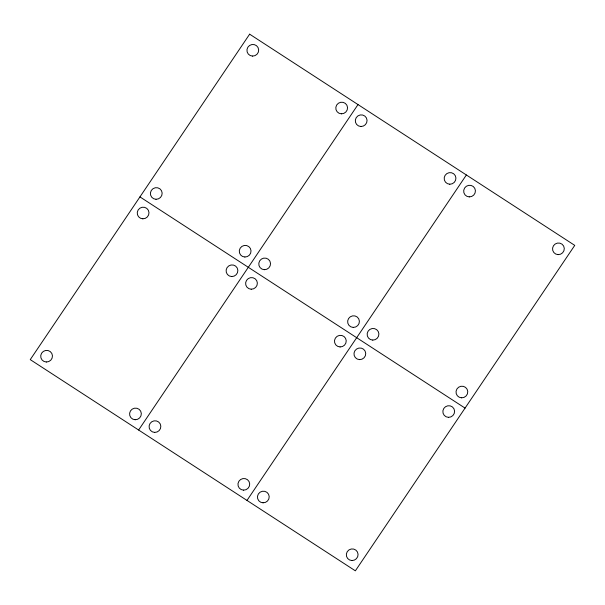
<?xml version="1.0" encoding="UTF-8"?>
<svg xmlns="http://www.w3.org/2000/svg" width="605" height="605" viewBox="0 0 605 605"><rect width="100%" height="100%" fill="white"/><g stroke="black" fill="none" stroke-linecap="round" stroke-linejoin="round"><path stroke-width="0.91" d="M138.621 430.019L358.009 104.582M246.991 500.418L466.379 174.981M139.944 196.897L465.056 408.103M249.638 34.175L30.25 359.62L355.362 570.825L574.75 245.38L249.638 34.175M558.143 254.629A5.914 5.793 -29.4 0 0 563.641 246.046A5.914 5.793 -29.4 0 0 553.462 245.759A5.914 5.793 -29.4 0 0 558.143 254.629M469.276 196.897A5.914 5.793 -29.4 0 0 474.774 188.314A5.914 5.793 -29.4 0 0 464.595 188.026A5.914 5.793 -29.4 0 0 469.276 196.897M372.748 340.093A5.914 5.793 -29.4 0 0 378.246 331.51A5.914 5.793 -29.4 0 0 368.067 331.222A5.914 5.793 -29.4 0 0 372.748 340.093M461.615 397.818A5.914 5.793 -29.4 0 0 467.113 389.234A5.914 5.793 -29.4 0 0 456.934 388.955A5.914 5.793 -29.4 0 0 461.615 397.818M448.449 417.344A5.914 5.793 -29.4 0 0 453.947 408.761A5.914 5.793 -29.4 0 0 443.767 408.481A5.914 5.793 -29.4 0 0 448.449 417.344M359.582 359.62A5.914 5.793 -29.4 0 0 365.08 351.036A5.914 5.793 -29.4 0 0 354.901 350.749A5.914 5.793 -29.4 0 0 359.582 359.62M263.054 502.808A5.914 5.793 -29.4 0 0 268.552 494.224A5.914 5.793 -29.4 0 0 258.373 493.945A5.914 5.793 -29.4 0 0 263.054 502.808M351.921 560.54A5.914 5.793 -29.4 0 0 357.419 551.957A5.914 5.793 -29.4 0 0 347.24 551.669A5.914 5.793 -29.4 0 0 351.921 560.54M243.55 490.141A5.914 5.793 -29.4 0 0 249.048 481.557A5.914 5.793 -29.4 0 0 238.869 481.27A5.914 5.793 -29.4 0 0 243.55 490.141M154.683 432.409A5.914 5.793 -29.4 0 0 160.181 423.825A5.914 5.793 -29.4 0 0 150.002 423.545A5.914 5.793 -29.4 0 0 154.683 432.409M251.211 289.213A5.914 5.793 -29.4 0 0 256.709 280.629A5.914 5.793 -29.4 0 0 246.53 280.349A5.914 5.793 -29.4 0 0 251.211 289.213M340.078 346.945A5.914 5.793 -29.4 0 0 345.576 338.361A5.914 5.793 -29.4 0 0 335.397 338.074A5.914 5.793 -29.4 0 0 340.078 346.945M353.244 327.418A5.914 5.793 -29.4 0 0 358.742 318.835A5.914 5.793 -29.4 0 0 348.563 318.548A5.914 5.793 -29.4 0 0 353.244 327.418M264.377 269.686A5.914 5.793 -29.4 0 0 269.875 261.103A5.914 5.793 -29.4 0 0 259.696 260.823A5.914 5.793 -29.4 0 0 264.377 269.686M360.905 126.498A5.914 5.793 -29.4 0 0 366.403 117.914A5.914 5.793 -29.4 0 0 356.224 117.627A5.914 5.793 -29.4 0 0 360.905 126.498M449.772 184.222A5.914 5.793 -29.4 0 0 455.27 175.639A5.914 5.793 -29.4 0 0 445.091 175.359A5.914 5.793 -29.4 0 0 449.772 184.222M135.18 419.734A5.914 5.793 -29.4 0 0 140.678 411.158A5.914 5.793 -29.4 0 0 130.499 410.871A5.914 5.793 -29.4 0 0 135.18 419.734M46.313 362.009A5.914 5.793 -29.4 0 0 51.811 353.426A5.914 5.793 -29.4 0 0 41.632 353.138A5.914 5.793 -29.4 0 0 46.313 362.009M142.84 218.813A5.914 5.793 -29.4 0 0 148.338 210.23A5.914 5.793 -29.4 0 0 138.159 209.943A5.914 5.793 -29.4 0 0 142.84 218.813M231.707 276.546A5.914 5.793 -29.4 0 0 237.205 267.962A5.914 5.793 -29.4 0 0 227.026 267.675A5.914 5.793 -29.4 0 0 231.707 276.546M244.874 257.019A5.914 5.793 -29.4 0 0 250.372 248.436A5.914 5.793 -29.4 0 0 240.193 248.148A5.914 5.793 -29.4 0 0 244.874 257.019M156.007 199.287A5.914 5.793 -29.4 0 0 161.505 190.704A5.914 5.793 -29.4 0 0 151.326 190.416A5.914 5.793 -29.4 0 0 156.007 199.287M252.535 56.091A5.914 5.793 -29.4 0 0 258.032 47.508A5.914 5.793 -29.4 0 0 247.853 47.228A5.914 5.793 -29.4 0 0 252.535 56.091M341.401 113.823A5.914 5.793 -29.4 0 0 346.899 105.24A5.914 5.793 -29.4 0 0 336.72 104.952A5.914 5.793 -29.4 0 0 341.401 113.823"/></g></svg>
